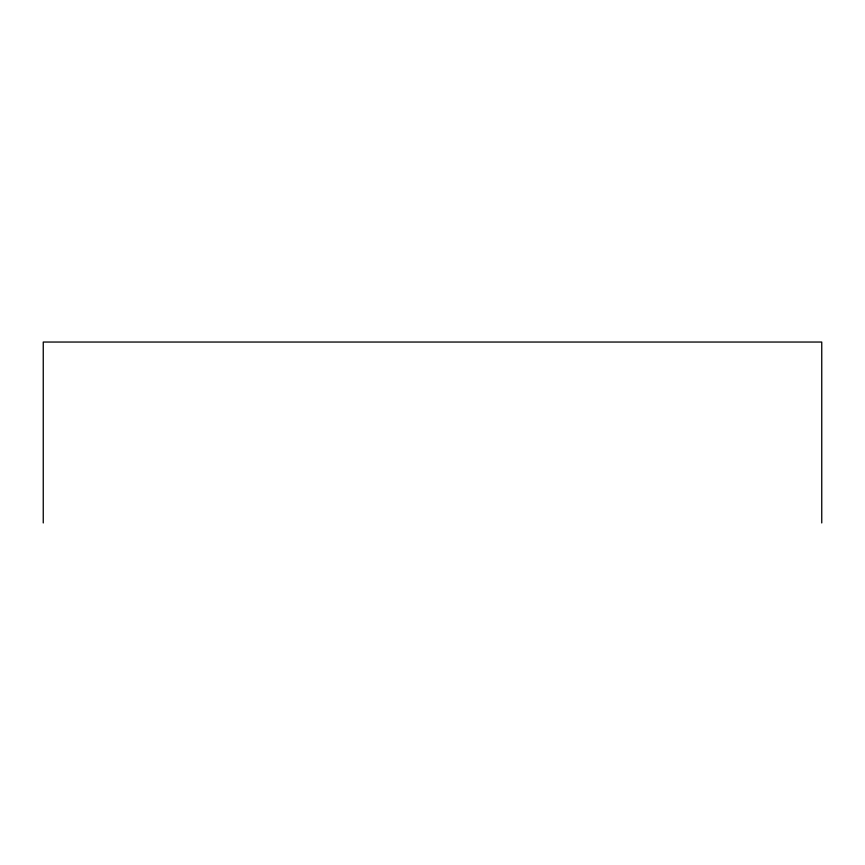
<?xml version="1.0" encoding="UTF-8"?>
<svg xmlns="http://www.w3.org/2000/svg" width="865" height="865" viewBox="0 0 865 865"><rect width="100%" height="100%" fill="white"/><g stroke="black" fill="none" stroke-linecap="round" stroke-linejoin="round"><path stroke-width="1.3" d="M821.75 522.957L821.75 342.043L43.25 342.043L43.25 522.957"/></g></svg>
